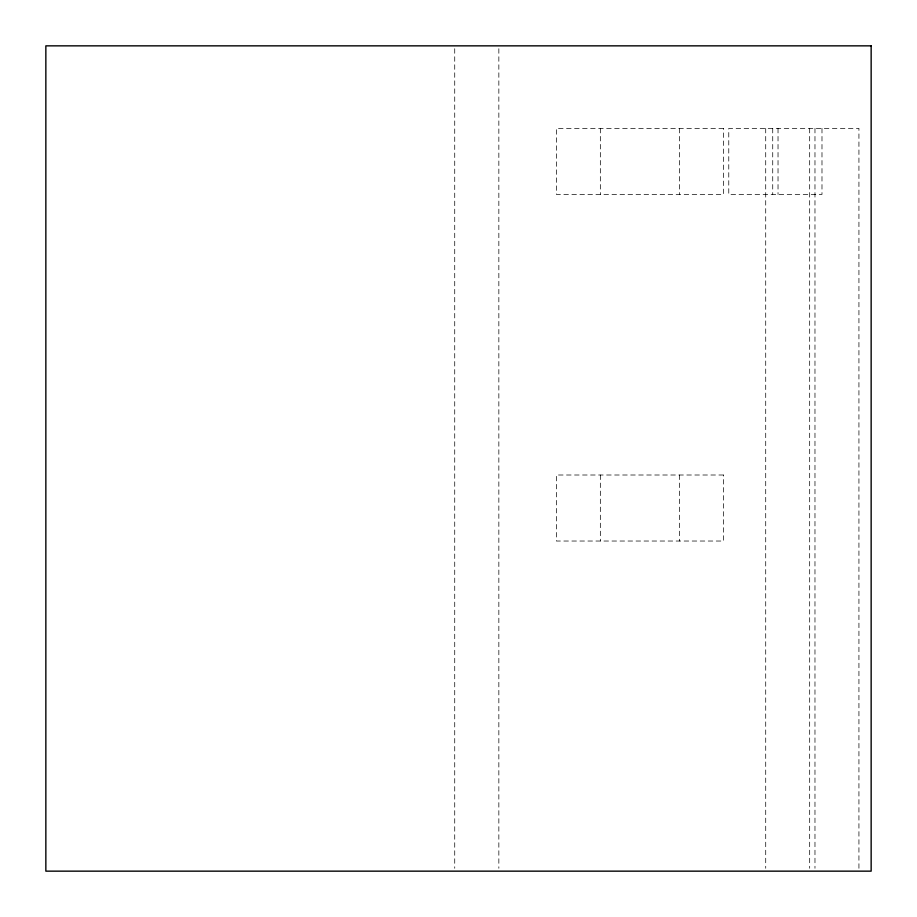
<?xml version="1.0" encoding="UTF-8"?>
<svg xmlns="http://www.w3.org/2000/svg" width="917" height="917" viewBox="0 0 917 917"><rect width="100%" height="100%" fill="white"/><g stroke="black" fill="none" stroke-linecap="round" stroke-linejoin="round"><path stroke-width="0.69" stroke-dasharray="4.58 3.44" d="M858.931 868.284L858.931 128.38L728.774 128.38L728.774 194.404L821.987 194.404L821.987 128.38M814.972 128.38L814.972 868.284M809.677 128.38L809.677 868.284M778.029 128.38L778.029 194.404M772.733 128.38L772.733 194.404M765.718 128.38L765.718 868.284M679.52 128.38L679.52 194.404M679.52 475.006L679.52 541.03M600.337 128.38L600.337 194.404M600.337 475.006L600.337 541.03M498.848 48.716L498.848 868.284M454.729 48.716L454.729 868.284M723.479 128.38L556.378 128.38L556.378 194.404L723.479 194.404L723.479 128.38M723.479 475.006L556.378 475.006L556.378 541.03L723.479 541.03L723.479 475.006"/><path stroke-width="1.38" d="M871.15 45.85L871.15 871.15L45.85 871.15L45.85 45.85L871.15 45.85"/></g></svg>
